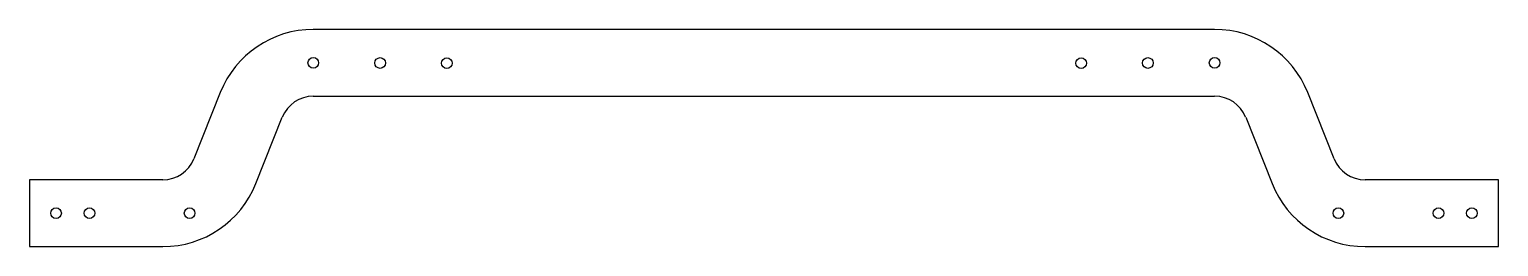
# Model space of a CAD drawing. Header units: millimetres. Extents: x -513 to -72, y 145 to 210.
import ezdxf

# ---------------------------------------------------------------- set-up
doc = ezdxf.new("R2010")
doc.units = ezdxf.units.MM

msp = doc.modelspace()

# ---------------------------------------------------------------- linework, layer by layer
at = {"color": 7, "linetype": 'Continuous', "lineweight": 25}
for p, q in [((-157.5, 210), (-427.5, 210)), ((-455.36, 191.12), (-463.27, 171.3)), ((-427.5, 190), (-157.5, 190)), ((-121.73, 171.3), (-129.63, 191.12)), ((-444.69, 163.89), (-436.79, 183.71)), ((-148.21, 183.71), (-140.3, 163.89)), ((-472.56, 165), (-512.56, 165)), ((-512.56, 165), (-512.56, 145)), ((-72.44, 165), (-112.44, 165)), ((-72.44, 145), (-72.44, 165)), ((-512.56, 145), (-472.56, 145)), ((-112.44, 145), (-72.44, 145))]:
    msp.add_line(p, q, dxfattribs=at)
for centre in [(-427.5, 200), (-407.5, 199.95), (-387.5, 199.9), (-197.5, 199.9), (-177.5, 199.95), (-157.5, 200), (-504.56, 155), (-494.56, 155), (-464.56, 155), (-120.44, 155), (-90.44, 155), (-80.44, 155)]:
    msp.add_circle(centre, 1.6, dxfattribs=at)
for centre, radius, start, end in [((-427.5, 180), 30, 90, 158.2574), ((-157.5, 180), 30, 21.7426, 90), ((-427.5, 180), 10, 90, 158.2574), ((-157.5, 180), 10, 21.7426, 90), ((-472.56, 175), 10, 270, 338.2574), ((-112.44, 175), 10, 201.7426, 270), ((-472.56, 175), 30, 270, 338.2574), ((-112.44, 175), 30, 201.7426, 270)]:
    msp.add_arc(centre, radius, start, end, dxfattribs=at)

doc.saveas('drawing.dxf')
